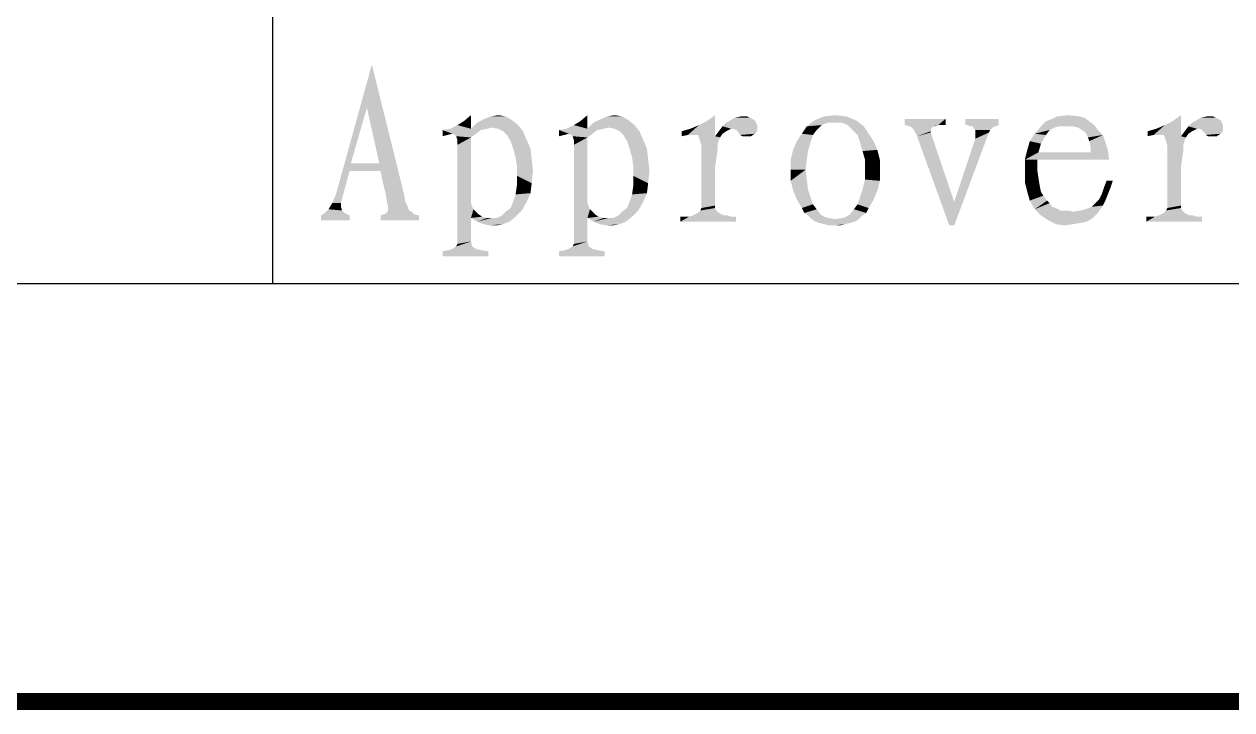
# Model space of a CAD drawing. Header units: millimetres. Extents: x 336 to 634, y 189 to 399.
# Drawn here: x 445.58 to 460.02, y 189.08 to 197.28 of the extents above; entities that cross this region are included whole.
import ezdxf

# ---------------------------------------------------------------- set-up
doc = ezdxf.new("R2010")
doc.units = ezdxf.units.MM

msp = doc.modelspace()

# ---------------------------------------------------------------- linework, layer by layer
at = {"color": 7, "linetype": 'Continuous'}
for p, q in [((448.54993, 194.17685), (448.54993, 255.17685)), ((361.54993, 194.17685), (628.54993, 194.17685))]:
    msp.add_line(p, q, dxfattribs=at)
at = {"color": 3, "linetype": 'Continuous', "const_width": 0.2}
msp.add_lwpolyline([(336.54993, 189.17685), (633.54993, 189.17685)], dxfattribs=at)
at = {"color": 7, "linetype": 'Continuous'}
for points in [[(449.67633, 196.28182), (449.30596, 195.24478), (449.73559, 196.80034)], [(449.82448, 195.61516), (449.67633, 196.28182), (449.73559, 196.80034)], [(449.8393, 195.52627), (449.82448, 195.61516), (449.73559, 196.80034)], [(449.85411, 195.45219), (449.8393, 195.52627), (449.73559, 196.80034)], [(449.86893, 195.37812), (449.85411, 195.45219), (449.73559, 196.80034)], [(449.88374, 195.31886), (449.86893, 195.37812), (449.73559, 196.80034)], [(449.89856, 195.2596), (449.88374, 195.31886), (449.73559, 196.80034)], [(449.89856, 195.2596), (449.73559, 196.80034), (450.12078, 195.24478)], [(449.67633, 196.28182), (449.48374, 195.61516), (449.30596, 195.24478)], [(450.92078, 196.02997), (450.75782, 196.07441), (450.83189, 196.11886)], [(450.83189, 196.11886), (450.92078, 196.19293), (450.92078, 196.02997)], [(451.48374, 196.07441), (450.92078, 196.02997), (450.99485, 196.10404)], [(451.40967, 196.13367), (450.99485, 196.10404), (451.08374, 196.14849)], [(450.99485, 196.10404), (451.40967, 196.13367), (451.48374, 196.07441)], [(451.33559, 196.17812), (451.08374, 196.14849), (451.15782, 196.17812)], [(451.08374, 196.14849), (451.33559, 196.17812), (451.40967, 196.13367)], [(451.15782, 196.17812), (451.2467, 196.19293), (451.33559, 196.17812)], [(452.31337, 196.02997), (452.15041, 196.07441), (452.22448, 196.11886)], [(452.22448, 196.11886), (452.31337, 196.19293), (452.31337, 196.02997)], [(452.87633, 196.07441), (452.31337, 196.02997), (452.38745, 196.10404)], [(452.80226, 196.13367), (452.38745, 196.10404), (452.47633, 196.14849)], [(452.38745, 196.10404), (452.80226, 196.13367), (452.87633, 196.07441)], [(452.72819, 196.17812), (452.47633, 196.14849), (452.55041, 196.17812)], [(452.47633, 196.14849), (452.72819, 196.17812), (452.80226, 196.13367)], [(452.55041, 196.17812), (452.6393, 196.19293), (452.72819, 196.17812)], [(453.51337, 195.9559), (453.73559, 196.11886), (453.8393, 196.19293)], [(453.58745, 195.9559), (453.51337, 195.9559), (453.8393, 196.19293)], [(453.51337, 195.9559), (453.6467, 196.07441), (453.73559, 196.11886)], [(453.63189, 195.9559), (453.58745, 195.9559), (453.8393, 196.19293)], [(453.63189, 195.9559), (453.8393, 196.19293), (453.8393, 195.94108)], [(454.32819, 196.10404), (454.343, 196.07441), (453.92819, 196.0596)], [(454.32819, 196.10404), (453.92819, 196.0596), (453.97263, 196.10404)], [(453.97263, 196.10404), (454.00226, 196.11886), (454.31337, 196.13367)], [(453.97263, 196.10404), (454.31337, 196.13367), (454.32819, 196.10404)], [(454.25411, 196.1633), (454.28374, 196.14849), (454.00226, 196.11886)], [(454.25411, 196.1633), (454.00226, 196.11886), (454.07633, 196.1633)], [(454.28374, 196.14849), (454.31337, 196.13367), (454.00226, 196.11886)], [(454.18004, 196.17812), (454.22448, 196.17812), (454.07633, 196.1633)], [(454.18004, 196.17812), (454.07633, 196.1633), (454.15041, 196.17812)], [(454.07633, 196.1633), (454.22448, 196.17812), (454.25411, 196.1633)], [(455.18745, 196.10404), (454.93559, 196.0596), (455.00967, 196.11886)], [(455.18745, 196.10404), (455.11337, 196.07441), (454.93559, 196.0596)], [(455.48374, 196.14849), (455.00967, 196.11886), (455.06893, 196.14849)], [(455.00967, 196.11886), (455.48374, 196.14849), (455.543, 196.11886)], [(455.00967, 196.11886), (455.543, 196.11886), (455.18745, 196.10404)], [(455.40967, 196.17812), (455.06893, 196.14849), (455.143, 196.17812)], [(455.06893, 196.14849), (455.40967, 196.17812), (455.48374, 196.14849)], [(455.143, 196.17812), (455.27633, 196.19293), (455.40967, 196.17812)], [(455.27633, 196.10404), (455.18745, 196.10404), (455.543, 196.11886)], [(455.35041, 196.10404), (455.27633, 196.10404), (455.543, 196.11886)], [(455.42448, 196.07441), (455.35041, 196.10404), (455.543, 196.11886)], [(455.42448, 196.07441), (455.543, 196.11886), (455.61708, 196.0596)], [(456.59485, 196.14849), (456.10596, 196.07441), (456.10596, 196.14849)], [(456.50596, 196.07441), (456.10596, 196.07441), (456.59485, 196.14849)], [(456.53559, 196.07441), (456.50596, 196.07441), (456.59485, 196.14849)], [(456.53559, 196.07441), (456.59485, 196.14849), (456.59485, 196.07441)], [(457.23189, 196.14849), (456.83189, 196.07441), (456.83189, 196.14849)], [(456.86152, 196.07441), (456.83189, 196.07441), (457.23189, 196.14849)], [(456.86152, 196.07441), (457.23189, 196.14849), (457.23189, 196.07441)], [(458.31337, 196.11886), (458.37263, 196.07441), (457.73559, 196.0596)], [(458.31337, 196.11886), (457.73559, 196.0596), (457.79485, 196.11886)], [(457.79485, 196.11886), (457.86893, 196.14849), (458.25411, 196.1633)], [(457.79485, 196.11886), (458.25411, 196.1633), (458.31337, 196.11886)], [(458.19485, 196.17812), (458.25411, 196.1633), (457.86893, 196.14849)], [(458.19485, 196.17812), (457.86893, 196.14849), (457.92819, 196.17812)], [(457.92819, 196.17812), (458.06152, 196.19293), (458.19485, 196.17812)], [(459.08374, 195.9559), (459.30596, 196.11886), (459.40967, 196.19293)], [(459.15782, 195.9559), (459.08374, 195.9559), (459.40967, 196.19293)], [(459.08374, 195.9559), (459.21708, 196.07441), (459.30596, 196.11886)], [(459.20226, 195.9559), (459.15782, 195.9559), (459.40967, 196.19293)], [(459.20226, 195.9559), (459.40967, 196.19293), (459.40967, 195.94108)], [(459.89856, 196.10404), (459.91337, 196.07441), (459.49856, 196.0596)], [(459.89856, 196.10404), (459.49856, 196.0596), (459.543, 196.10404)], [(459.543, 196.10404), (459.57263, 196.11886), (459.88374, 196.13367)], [(459.543, 196.10404), (459.88374, 196.13367), (459.89856, 196.10404)], [(459.82448, 196.1633), (459.85411, 196.14849), (459.57263, 196.11886)], [(459.82448, 196.1633), (459.57263, 196.11886), (459.6467, 196.1633)], [(459.85411, 196.14849), (459.88374, 196.13367), (459.57263, 196.11886)], [(459.75041, 196.17812), (459.79485, 196.17812), (459.6467, 196.1633)], [(459.75041, 196.17812), (459.6467, 196.1633), (459.72078, 196.17812)], [(459.6467, 196.1633), (459.79485, 196.17812), (459.82448, 196.1633)], [(450.92078, 196.02997), (451.11337, 196.02997), (450.58004, 196.01515)], [(450.92078, 196.02997), (450.58004, 196.01515), (450.66893, 196.02997)], [(450.58004, 196.01515), (451.11337, 196.02997), (451.0393, 196.01515)], [(450.58004, 196.01515), (451.0393, 196.01515), (450.69856, 195.97071)], [(450.58004, 196.01515), (450.69856, 195.97071), (450.6393, 195.9559)], [(450.6393, 195.9559), (450.58004, 195.94108), (450.58004, 196.01515)], [(450.92078, 196.02997), (450.66893, 196.02997), (450.75782, 196.07441)], [(450.69856, 195.97071), (451.0393, 196.01515), (450.98004, 195.97071)], [(450.98004, 195.97071), (450.72819, 195.9559), (450.69856, 195.97071)], [(450.743, 195.94108), (450.72819, 195.9559), (450.98004, 195.97071)], [(450.743, 195.94108), (450.98004, 195.97071), (450.92078, 195.92627)], [(451.48374, 196.07441), (451.17263, 196.04478), (450.92078, 196.02997)], [(450.92078, 196.02997), (451.17263, 196.04478), (451.11337, 196.02997)], [(451.2467, 196.02997), (451.17263, 196.04478), (451.48374, 196.07441)], [(451.30596, 196.00034), (451.2467, 196.02997), (451.48374, 196.07441)], [(451.30596, 196.00034), (451.48374, 196.07441), (451.543, 196.00034)], [(451.543, 196.00034), (451.35041, 195.9559), (451.30596, 196.00034)], [(451.35041, 195.9559), (451.543, 196.00034), (451.58745, 195.89664)], [(451.58745, 195.89664), (451.39485, 195.88182), (451.35041, 195.9559)], [(452.31337, 196.02997), (452.50596, 196.02997), (451.97263, 196.01515)], [(452.31337, 196.02997), (451.97263, 196.01515), (452.06152, 196.02997)], [(451.97263, 196.01515), (452.50596, 196.02997), (452.43189, 196.01515)], [(451.97263, 196.01515), (452.43189, 196.01515), (452.09115, 195.97071)], [(451.97263, 196.01515), (452.09115, 195.97071), (452.03189, 195.9559)], [(452.03189, 195.9559), (451.97263, 195.94108), (451.97263, 196.01515)], [(452.31337, 196.02997), (452.06152, 196.02997), (452.15041, 196.07441)], [(452.09115, 195.97071), (452.43189, 196.01515), (452.37263, 195.97071)], [(452.37263, 195.97071), (452.12078, 195.9559), (452.09115, 195.97071)], [(452.13559, 195.94108), (452.12078, 195.9559), (452.37263, 195.97071)], [(452.13559, 195.94108), (452.37263, 195.97071), (452.31337, 195.92627)], [(452.87633, 196.07441), (452.56522, 196.04478), (452.31337, 196.02997)], [(452.31337, 196.02997), (452.56522, 196.04478), (452.50596, 196.02997)], [(452.6393, 196.02997), (452.56522, 196.04478), (452.87633, 196.07441)], [(452.69856, 196.00034), (452.6393, 196.02997), (452.87633, 196.07441)], [(452.69856, 196.00034), (452.87633, 196.07441), (452.93559, 196.00034)], [(452.93559, 196.00034), (452.743, 195.9559), (452.69856, 196.00034)], [(452.743, 195.9559), (452.93559, 196.00034), (452.98004, 195.89664)], [(452.98004, 195.89664), (452.78745, 195.88182), (452.743, 195.9559)], [(453.51337, 195.9559), (453.4393, 196.00034), (453.543, 196.02997)], [(453.51337, 195.9559), (453.4393, 195.94108), (453.4393, 196.00034)], [(453.51337, 195.9559), (453.543, 196.02997), (453.6467, 196.07441)], [(453.8393, 195.94108), (453.6467, 195.92627), (453.63189, 195.9559)], [(453.97263, 196.00034), (453.92819, 195.97071), (453.8393, 195.94108)], [(453.97263, 196.00034), (453.8393, 195.94108), (453.88374, 196.00034)], [(453.8393, 195.94108), (453.92819, 195.97071), (453.89856, 195.92627)], [(454.03189, 196.02997), (453.88374, 196.00034), (453.92819, 196.0596)], [(454.03189, 196.02997), (454.00226, 196.01515), (453.88374, 196.00034)], [(453.88374, 196.00034), (454.00226, 196.01515), (453.97263, 196.00034)], [(453.92819, 196.0596), (454.343, 196.07441), (454.343, 196.0596)], [(453.92819, 196.0596), (454.343, 196.0596), (454.03189, 196.02997)], [(454.06152, 196.02997), (454.03189, 196.02997), (454.343, 196.0596)], [(454.09115, 196.01515), (454.06152, 196.02997), (454.343, 196.0596)], [(454.10596, 196.00034), (454.09115, 196.01515), (454.343, 196.0596)], [(454.10596, 196.00034), (454.343, 196.0596), (454.343, 196.00034)], [(454.343, 196.00034), (454.12078, 195.98553), (454.10596, 196.00034)], [(454.12078, 195.98553), (454.343, 196.00034), (454.31337, 195.97071)], [(454.31337, 195.97071), (454.13559, 195.9559), (454.12078, 195.98553)], [(454.16522, 195.94108), (454.13559, 195.9559), (454.31337, 195.97071)], [(454.19485, 195.94108), (454.16522, 195.94108), (454.31337, 195.97071)], [(454.22448, 195.94108), (454.19485, 195.94108), (454.31337, 195.97071)], [(454.22448, 195.94108), (454.31337, 195.97071), (454.26893, 195.94108)], [(455.00967, 195.9559), (454.81708, 195.88182), (454.87633, 195.97071)], [(454.81708, 195.88182), (455.00967, 195.9559), (454.98004, 195.86701)], [(455.05411, 196.01515), (454.87633, 195.97071), (454.93559, 196.0596)], [(454.87633, 195.97071), (455.05411, 196.01515), (455.00967, 195.9559)], [(454.93559, 196.0596), (455.11337, 196.07441), (455.05411, 196.01515)], [(455.61708, 196.0596), (455.48374, 196.01515), (455.42448, 196.07441)], [(455.48374, 196.01515), (455.61708, 196.0596), (455.67633, 195.97071)], [(455.67633, 195.97071), (455.543, 195.9559), (455.48374, 196.01515)], [(455.543, 195.9559), (455.67633, 195.97071), (455.73559, 195.88182)], [(455.73559, 195.88182), (455.57263, 195.86701), (455.543, 195.9559)], [(456.50596, 196.07441), (456.16522, 196.0596), (456.10596, 196.07441)], [(456.4467, 196.0596), (456.16522, 196.0596), (456.50596, 196.07441)], [(456.4467, 196.0596), (456.19485, 196.04478), (456.16522, 196.0596)], [(456.19485, 196.04478), (456.4467, 196.0596), (456.43189, 196.04478)], [(456.43189, 196.04478), (456.22448, 196.00034), (456.19485, 196.04478)], [(456.43189, 196.04478), (456.41708, 196.01515), (456.22448, 196.00034)], [(456.22448, 196.00034), (456.41708, 196.01515), (456.41708, 196.00034)], [(456.41708, 196.00034), (456.25411, 195.94108), (456.22448, 196.00034)], [(456.41708, 196.00034), (456.41708, 195.98553), (456.25411, 195.94108)], [(456.25411, 195.94108), (456.41708, 195.98553), (456.69856, 195.1559)], [(456.4467, 196.0596), (456.50596, 196.07441), (456.46152, 196.0596)], [(456.6393, 194.87441), (456.69856, 195.1559), (457.11337, 195.98553)], [(456.6393, 194.87441), (457.11337, 195.98553), (456.69856, 194.87441)], [(456.69856, 195.1559), (456.95041, 195.91145), (457.11337, 195.98553)], [(457.23189, 196.07441), (456.89115, 196.0596), (456.86152, 196.07441)], [(456.92078, 196.0596), (456.89115, 196.0596), (457.23189, 196.07441)], [(456.92078, 196.0596), (457.23189, 196.07441), (457.18745, 196.0596)], [(457.18745, 196.0596), (456.93559, 196.02997), (456.92078, 196.0596)], [(457.18745, 196.0596), (457.15782, 196.04478), (456.93559, 196.02997)], [(456.95041, 196.01515), (456.93559, 196.02997), (457.15782, 196.04478)], [(456.95041, 196.01515), (457.15782, 196.04478), (457.12819, 196.01515)], [(457.12819, 196.01515), (456.95041, 195.98553), (456.95041, 196.01515)], [(456.95041, 195.98553), (457.12819, 196.01515), (457.11337, 195.98553)], [(457.11337, 195.98553), (456.95041, 195.9559), (456.95041, 195.98553)], [(456.95041, 195.91145), (456.95041, 195.9559), (457.11337, 195.98553)], [(457.79485, 195.9559), (457.60226, 195.88182), (457.66152, 195.97071)], [(457.60226, 195.88182), (457.79485, 195.9559), (457.73559, 195.85219)], [(457.89856, 196.04478), (457.66152, 195.97071), (457.73559, 196.0596)], [(457.89856, 196.04478), (457.8393, 196.01515), (457.66152, 195.97071)], [(457.66152, 195.97071), (457.8393, 196.01515), (457.79485, 195.9559)], [(457.95782, 196.0596), (457.73559, 196.0596), (458.37263, 196.07441)], [(457.73559, 196.0596), (457.95782, 196.0596), (457.89856, 196.04478)], [(458.03189, 196.0596), (457.95782, 196.0596), (458.37263, 196.07441)], [(458.10596, 196.0596), (458.03189, 196.0596), (458.37263, 196.07441)], [(458.18004, 196.04478), (458.10596, 196.0596), (458.37263, 196.07441)], [(458.22448, 196.01515), (458.18004, 196.04478), (458.37263, 196.07441)], [(458.22448, 196.01515), (458.37263, 196.07441), (458.41708, 196.01515)], [(458.41708, 196.01515), (458.26893, 195.98553), (458.22448, 196.01515)], [(458.26893, 195.98553), (458.41708, 196.01515), (458.47633, 195.9559)], [(458.47633, 195.9559), (458.29856, 195.92627), (458.26893, 195.98553)], [(458.31337, 195.88182), (458.29856, 195.92627), (458.47633, 195.9559)], [(458.31337, 195.88182), (458.47633, 195.9559), (458.50596, 195.86701)], [(459.08374, 195.9559), (459.00967, 196.00034), (459.11337, 196.02997)], [(459.08374, 195.9559), (459.00967, 195.94108), (459.00967, 196.00034)], [(459.08374, 195.9559), (459.11337, 196.02997), (459.21708, 196.07441)], [(459.40967, 195.94108), (459.21708, 195.92627), (459.20226, 195.9559)], [(459.543, 196.00034), (459.49856, 195.97071), (459.40967, 195.94108)], [(459.543, 196.00034), (459.40967, 195.94108), (459.45411, 196.00034)], [(459.40967, 195.94108), (459.49856, 195.97071), (459.46893, 195.92627)], [(459.60226, 196.02997), (459.45411, 196.00034), (459.49856, 196.0596)], [(459.60226, 196.02997), (459.57263, 196.01515), (459.45411, 196.00034)], [(459.45411, 196.00034), (459.57263, 196.01515), (459.543, 196.00034)], [(459.49856, 196.0596), (459.91337, 196.07441), (459.91337, 196.0596)], [(459.49856, 196.0596), (459.91337, 196.0596), (459.60226, 196.02997)], [(459.63189, 196.02997), (459.60226, 196.02997), (459.91337, 196.0596)], [(459.66152, 196.01515), (459.63189, 196.02997), (459.91337, 196.0596)], [(459.67633, 196.00034), (459.66152, 196.01515), (459.91337, 196.0596)], [(459.67633, 196.00034), (459.91337, 196.0596), (459.91337, 196.00034)], [(459.91337, 196.00034), (459.69115, 195.98553), (459.67633, 196.00034)], [(459.69115, 195.98553), (459.91337, 196.00034), (459.88374, 195.97071)], [(459.88374, 195.97071), (459.70596, 195.9559), (459.69115, 195.98553)], [(459.73559, 195.94108), (459.70596, 195.9559), (459.88374, 195.97071)], [(459.76522, 195.94108), (459.73559, 195.94108), (459.88374, 195.97071)], [(459.79485, 195.94108), (459.76522, 195.94108), (459.88374, 195.97071)], [(459.79485, 195.94108), (459.88374, 195.97071), (459.8393, 195.94108)], [(450.92078, 195.92627), (450.75782, 195.89664), (450.743, 195.94108)], [(450.75782, 195.83738), (450.75782, 195.89664), (450.92078, 195.92627)], [(450.75782, 195.83738), (450.92078, 195.92627), (450.92078, 195.17071)], [(450.92078, 195.17071), (450.75782, 194.65219), (450.75782, 195.83738)], [(451.42448, 195.79293), (451.39485, 195.88182), (451.58745, 195.89664)], [(451.42448, 195.79293), (451.58745, 195.89664), (451.63189, 195.79293)], [(452.31337, 195.92627), (452.15041, 195.89664), (452.13559, 195.94108)], [(452.15041, 195.83738), (452.15041, 195.89664), (452.31337, 195.92627)], [(452.15041, 195.83738), (452.31337, 195.92627), (452.31337, 195.17071)], [(452.31337, 195.17071), (452.15041, 194.65219), (452.15041, 195.83738)], [(452.81708, 195.79293), (452.78745, 195.88182), (452.98004, 195.89664)], [(452.81708, 195.79293), (452.98004, 195.89664), (453.02448, 195.79293)], [(453.89856, 195.92627), (453.6467, 195.92627), (453.8393, 195.94108)], [(453.89856, 195.92627), (453.66152, 195.88182), (453.6467, 195.92627)], [(453.89856, 195.92627), (453.88374, 195.89664), (453.66152, 195.88182)], [(453.66152, 195.88182), (453.88374, 195.89664), (453.86893, 195.83738)], [(453.86893, 195.83738), (453.67633, 195.82256), (453.66152, 195.88182)], [(453.67633, 195.82256), (453.86893, 195.83738), (453.86893, 195.77812)], [(453.86893, 195.77812), (453.67633, 195.08182), (453.67633, 195.82256)], [(454.98004, 195.86701), (454.77263, 195.77812), (454.81708, 195.88182)], [(454.77263, 195.77812), (454.98004, 195.86701), (454.95041, 195.7633)], [(455.57263, 195.86701), (455.73559, 195.88182), (455.78004, 195.77812)], [(455.78004, 195.77812), (455.60226, 195.7633), (455.57263, 195.86701)], [(456.69856, 195.1559), (456.6393, 194.87441), (456.25411, 195.94108)], [(457.73559, 195.85219), (457.57263, 195.77812), (457.60226, 195.88182)], [(457.57263, 195.77812), (457.73559, 195.85219), (457.70596, 195.74849)], [(458.50596, 195.86701), (458.32819, 195.82256), (458.31337, 195.88182)], [(458.32819, 195.82256), (458.50596, 195.86701), (458.53559, 195.77812)], [(458.53559, 195.77812), (458.32819, 195.74849), (458.32819, 195.82256)], [(459.46893, 195.92627), (459.21708, 195.92627), (459.40967, 195.94108)], [(459.46893, 195.92627), (459.23189, 195.88182), (459.21708, 195.92627)], [(459.46893, 195.92627), (459.45411, 195.89664), (459.23189, 195.88182)], [(459.23189, 195.88182), (459.45411, 195.89664), (459.4393, 195.83738)], [(459.4393, 195.83738), (459.2467, 195.82256), (459.23189, 195.88182)], [(459.2467, 195.82256), (459.4393, 195.83738), (459.4393, 195.77812)], [(459.4393, 195.77812), (459.2467, 195.08182), (459.2467, 195.82256)], [(451.63189, 195.79293), (451.45411, 195.68923), (451.42448, 195.79293)], [(451.45411, 195.68923), (451.63189, 195.79293), (451.6467, 195.6596)], [(451.6467, 195.6596), (451.46893, 195.58553), (451.45411, 195.68923)], [(453.02448, 195.79293), (452.8467, 195.68923), (452.81708, 195.79293)], [(452.8467, 195.68923), (453.02448, 195.79293), (453.0393, 195.6596)], [(453.0393, 195.6596), (452.86152, 195.58553), (452.8467, 195.68923)], [(453.86893, 195.77812), (453.85411, 195.67441), (453.67633, 195.08182)], [(453.85411, 195.67441), (453.8393, 195.57071), (453.67633, 195.08182)], [(454.95041, 195.7633), (454.743, 195.6596), (454.77263, 195.77812)], [(454.743, 195.6596), (454.95041, 195.7633), (454.93559, 195.6596)], [(455.63189, 195.6596), (455.60226, 195.7633), (455.78004, 195.77812)], [(455.63189, 195.6596), (455.78004, 195.77812), (455.80967, 195.6596)], [(457.70596, 195.74849), (457.543, 195.6596), (457.57263, 195.77812)], [(457.70596, 195.74849), (458.32819, 195.74849), (457.543, 195.6596)], [(457.69115, 195.6596), (457.543, 195.6596), (458.32819, 195.74849)], [(458.55041, 195.6596), (457.69115, 195.6596), (458.32819, 195.74849)], [(458.32819, 195.74849), (458.53559, 195.77812), (458.55041, 195.6596)], [(459.4393, 195.77812), (459.42448, 195.67441), (459.2467, 195.08182)], [(459.42448, 195.67441), (459.40967, 195.57071), (459.2467, 195.08182)], [(449.26152, 195.14108), (449.30596, 195.24478), (449.46893, 195.52627)], [(449.26152, 195.14108), (449.46893, 195.52627), (449.36522, 195.14108)], [(449.48374, 195.61516), (449.46893, 195.52627), (449.30596, 195.24478)], [(449.48374, 195.61516), (449.82448, 195.61516), (449.46893, 195.52627)], [(449.8393, 195.52627), (449.46893, 195.52627), (449.82448, 195.61516)], [(451.46893, 195.58553), (451.6467, 195.6596), (451.66152, 195.52627)], [(451.66152, 195.52627), (451.46893, 195.46701), (451.46893, 195.58553)], [(451.46893, 195.46701), (451.66152, 195.52627), (451.6467, 195.37812)], [(452.86152, 195.58553), (453.0393, 195.6596), (453.05411, 195.52627)], [(453.05411, 195.52627), (452.86152, 195.46701), (452.86152, 195.58553)], [(452.86152, 195.46701), (453.05411, 195.52627), (453.0393, 195.37812)], [(453.8393, 195.57071), (453.8393, 195.43738), (453.67633, 195.08182)], [(454.93559, 195.6596), (454.743, 195.54108), (454.743, 195.6596)], [(454.743, 195.54108), (454.93559, 195.6596), (454.92078, 195.54108)], [(454.92078, 195.54108), (454.93559, 195.42256), (454.743, 195.40775)], [(454.92078, 195.54108), (454.743, 195.40775), (454.743, 195.54108)], [(455.80967, 195.6596), (455.63189, 195.54108), (455.63189, 195.6596)], [(455.63189, 195.54108), (455.80967, 195.6596), (455.80967, 195.54108)], [(455.80967, 195.54108), (455.63189, 195.42256), (455.63189, 195.54108)], [(455.63189, 195.42256), (455.80967, 195.54108), (455.80967, 195.40775)], [(457.69115, 195.6596), (457.69115, 195.54108), (457.543, 195.52627)], [(457.69115, 195.6596), (457.543, 195.52627), (457.543, 195.6596)], [(457.543, 195.52627), (457.69115, 195.54108), (457.70596, 195.43738)], [(457.70596, 195.43738), (457.543, 195.39293), (457.543, 195.52627)], [(459.40967, 195.57071), (459.40967, 195.43738), (459.2467, 195.08182)], [(451.6467, 195.37812), (451.46893, 195.34849), (451.46893, 195.46701)], [(451.46893, 195.34849), (451.6467, 195.37812), (451.63189, 195.2596)], [(453.0393, 195.37812), (452.86152, 195.34849), (452.86152, 195.46701)], [(452.86152, 195.34849), (453.0393, 195.37812), (453.02448, 195.2596)], [(453.8393, 195.43738), (453.8393, 195.27441), (453.67633, 195.08182)], [(454.743, 195.40775), (454.93559, 195.42256), (454.95041, 195.30404)], [(454.95041, 195.30404), (454.77263, 195.28923), (454.743, 195.40775)], [(455.80967, 195.40775), (455.60226, 195.30404), (455.63189, 195.42256)], [(455.60226, 195.30404), (455.80967, 195.40775), (455.78004, 195.28923)], [(457.543, 195.39293), (457.70596, 195.43738), (457.72078, 195.34849)], [(457.72078, 195.34849), (457.57263, 195.27441), (457.543, 195.39293)], [(458.59485, 195.40775), (458.49115, 195.33367), (458.52078, 195.40775)], [(458.49115, 195.33367), (458.59485, 195.40775), (458.56522, 195.31886)], [(459.40967, 195.43738), (459.40967, 195.27441), (459.2467, 195.08182)], [(450.12078, 195.24478), (449.91337, 195.17071), (449.89856, 195.2596)], [(449.91337, 195.17071), (450.12078, 195.24478), (450.13559, 195.1559)], [(451.42448, 195.1559), (451.45411, 195.24478), (451.63189, 195.2596)], [(451.42448, 195.1559), (451.63189, 195.2596), (451.58745, 195.1559)], [(451.63189, 195.2596), (451.45411, 195.24478), (451.46893, 195.34849)], [(452.81708, 195.1559), (452.8467, 195.24478), (453.02448, 195.2596)], [(452.81708, 195.1559), (453.02448, 195.2596), (452.98004, 195.1559)], [(453.02448, 195.2596), (452.8467, 195.24478), (452.86152, 195.34849)], [(453.8393, 195.27441), (453.8393, 195.11145), (453.67633, 195.08182)], [(454.77263, 195.28923), (454.95041, 195.30404), (454.98004, 195.21516)], [(454.98004, 195.21516), (454.81708, 195.18553), (454.77263, 195.28923)], [(455.78004, 195.28923), (455.57263, 195.21516), (455.60226, 195.30404)], [(455.57263, 195.21516), (455.78004, 195.28923), (455.73559, 195.18553)], [(457.57263, 195.27441), (457.72078, 195.34849), (457.73559, 195.27441)], [(457.73559, 195.27441), (457.60226, 195.17071), (457.57263, 195.27441)], [(457.73559, 195.27441), (457.76522, 195.22997), (457.60226, 195.17071)], [(458.53559, 195.24479), (458.43189, 195.18553), (458.46152, 195.24479)], [(458.43189, 195.18553), (458.53559, 195.24479), (458.50596, 195.17071)], [(458.56522, 195.31886), (458.46152, 195.24479), (458.49115, 195.33367)], [(458.46152, 195.24479), (458.56522, 195.31886), (458.53559, 195.24479)], [(459.40967, 195.27441), (459.40967, 195.11145), (459.2467, 195.08182)], [(449.36522, 195.14108), (449.36522, 195.09664), (449.21708, 195.06701)], [(449.36522, 195.14108), (449.21708, 195.06701), (449.26152, 195.14108)], [(449.21708, 195.06701), (449.36522, 195.09664), (449.38004, 195.05219)], [(450.13559, 195.1559), (449.92819, 195.09664), (449.91337, 195.17071)], [(449.92819, 195.09664), (450.13559, 195.1559), (450.16522, 195.09664)], [(450.16522, 195.09664), (449.92819, 195.05219), (449.92819, 195.09664)], [(449.92819, 195.05219), (450.16522, 195.09664), (450.18004, 195.05219)], [(450.92078, 195.17071), (450.92078, 195.14108), (450.75782, 194.65219)], [(450.92078, 195.14108), (450.93559, 195.09664), (450.75782, 194.65219)], [(450.93559, 195.09664), (450.95041, 195.06701), (450.75782, 194.65219)], [(451.58745, 195.1559), (451.39485, 195.08182), (451.42448, 195.1559)], [(451.39485, 195.08182), (451.58745, 195.1559), (451.52819, 195.05219)], [(452.31337, 195.17071), (452.31337, 195.14108), (452.15041, 194.65219)], [(452.31337, 195.14108), (452.32819, 195.09664), (452.15041, 194.65219)], [(452.32819, 195.09664), (452.343, 195.06701), (452.15041, 194.65219)], [(452.98004, 195.1559), (452.78745, 195.08182), (452.81708, 195.1559)], [(452.78745, 195.08182), (452.98004, 195.1559), (452.92078, 195.05219)], [(453.67633, 195.08182), (453.8393, 195.11145), (453.8393, 195.08182)], [(454.81708, 195.18553), (454.98004, 195.21516), (455.00967, 195.12627)], [(455.00967, 195.12627), (454.87633, 195.08182), (454.81708, 195.18553)], [(454.87633, 195.08182), (455.00967, 195.12627), (455.05411, 195.06701)], [(455.67633, 195.08182), (455.49856, 195.06701), (455.543, 195.12627)], [(455.73559, 195.18553), (455.543, 195.12627), (455.57263, 195.21516)], [(455.543, 195.12627), (455.73559, 195.18553), (455.67633, 195.08182)], [(457.60226, 195.17071), (457.76522, 195.22997), (457.80967, 195.17071)], [(457.80967, 195.17071), (457.66152, 195.06701), (457.60226, 195.17071)], [(457.80967, 195.17071), (457.8393, 195.14108), (457.66152, 195.06701)], [(457.8393, 195.14108), (457.86893, 195.09664), (457.66152, 195.06701)], [(457.86893, 195.09664), (457.91337, 195.08182), (457.66152, 195.06701)], [(458.26893, 195.06701), (458.343, 195.09664), (458.47633, 195.11145)], [(458.26893, 195.06701), (458.47633, 195.11145), (458.4467, 195.06701)], [(458.47633, 195.11145), (458.343, 195.09664), (458.38745, 195.14108)], [(458.50596, 195.17071), (458.38745, 195.14108), (458.43189, 195.18553)], [(458.38745, 195.14108), (458.50596, 195.17071), (458.47633, 195.11145)], [(459.2467, 195.08182), (459.40967, 195.11145), (459.40967, 195.08182)], [(449.40967, 195.02256), (449.12819, 194.99293), (449.17263, 195.02256)], [(449.12819, 194.99293), (449.40967, 195.02256), (449.46893, 194.99293)], [(449.46893, 194.99293), (449.12819, 194.93367), (449.12819, 194.99293)], [(449.12819, 194.93367), (449.46893, 194.99293), (449.46893, 194.93367)], [(449.38004, 195.05219), (449.17263, 195.02256), (449.21708, 195.06701)], [(449.17263, 195.02256), (449.38004, 195.05219), (449.40967, 195.02256)], [(450.2393, 195.00775), (449.8393, 194.99293), (449.88374, 195.00775)], [(449.8393, 194.99293), (450.2393, 195.00775), (450.29856, 194.99293)], [(450.29856, 194.99293), (449.8393, 194.93367), (449.8393, 194.99293)], [(449.8393, 194.93367), (450.29856, 194.99293), (450.29856, 194.93367)], [(449.88374, 195.00775), (449.91337, 195.02256), (450.20967, 195.03738)], [(449.88374, 195.00775), (450.20967, 195.03738), (450.2393, 195.00775)], [(450.18004, 195.05219), (450.20967, 195.03738), (449.91337, 195.02256)], [(450.18004, 195.05219), (449.91337, 195.02256), (449.92819, 195.05219)], [(450.95041, 195.06701), (450.92078, 194.9633), (450.75782, 194.65219)], [(450.92078, 194.9633), (450.92078, 194.68182), (450.75782, 194.65219)], [(450.95041, 195.06701), (450.98004, 195.03738), (450.92078, 194.9633)], [(450.98004, 195.03738), (451.00967, 195.00775), (450.92078, 194.9633)], [(451.00967, 195.00775), (451.05411, 194.97812), (450.92078, 194.9633)], [(450.92078, 194.9633), (451.05411, 194.97812), (451.11337, 194.9633)], [(451.11337, 194.9633), (450.99485, 194.91886), (450.92078, 194.9633)], [(450.99485, 194.91886), (451.23189, 194.9633), (451.45411, 194.97812)], [(450.99485, 194.91886), (451.45411, 194.97812), (451.38004, 194.91886)], [(451.17263, 194.9633), (451.23189, 194.9633), (450.99485, 194.91886)], [(451.11337, 194.9633), (451.17263, 194.9633), (450.99485, 194.91886)], [(451.45411, 194.97812), (451.23189, 194.9633), (451.29115, 194.99293)], [(451.29115, 194.99293), (451.33559, 195.03738), (451.52819, 195.05219)], [(451.29115, 194.99293), (451.52819, 195.05219), (451.45411, 194.97812)], [(451.52819, 195.05219), (451.33559, 195.03738), (451.39485, 195.08182)], [(452.343, 195.06701), (452.31337, 194.9633), (452.15041, 194.65219)], [(452.31337, 194.9633), (452.31337, 194.68182), (452.15041, 194.65219)], [(452.343, 195.06701), (452.37263, 195.03738), (452.31337, 194.9633)], [(452.37263, 195.03738), (452.40226, 195.00775), (452.31337, 194.9633)], [(452.40226, 195.00775), (452.4467, 194.97812), (452.31337, 194.9633)], [(452.31337, 194.9633), (452.4467, 194.97812), (452.50596, 194.9633)], [(452.50596, 194.9633), (452.38745, 194.91886), (452.31337, 194.9633)], [(452.38745, 194.91886), (452.62448, 194.9633), (452.8467, 194.97812)], [(452.38745, 194.91886), (452.8467, 194.97812), (452.77263, 194.91886)], [(452.56522, 194.9633), (452.62448, 194.9633), (452.38745, 194.91886)], [(452.50596, 194.9633), (452.56522, 194.9633), (452.38745, 194.91886)], [(452.8467, 194.97812), (452.62448, 194.9633), (452.68374, 194.99293)], [(452.68374, 194.99293), (452.72819, 195.03738), (452.92078, 195.05219)], [(452.68374, 194.99293), (452.92078, 195.05219), (452.8467, 194.97812)], [(452.92078, 195.05219), (452.72819, 195.03738), (452.78745, 195.08182)], [(454.03189, 194.97812), (454.09115, 194.97812), (453.42448, 194.91886)], [(453.52819, 194.97812), (454.03189, 194.97812), (453.42448, 194.91886)], [(453.48374, 194.97812), (453.52819, 194.97812), (453.42448, 194.91886)], [(453.48374, 194.97812), (453.42448, 194.91886), (453.42448, 194.97812)], [(453.42448, 194.91886), (454.09115, 194.97812), (454.09115, 194.91886)], [(453.943, 194.99293), (453.98745, 194.99293), (453.52819, 194.97812)], [(453.943, 194.99293), (453.52819, 194.97812), (453.57263, 194.99293)], [(453.52819, 194.97812), (453.98745, 194.99293), (454.03189, 194.97812)], [(453.91337, 195.00775), (453.57263, 194.99293), (453.60226, 195.00775)], [(453.57263, 194.99293), (453.91337, 195.00775), (453.943, 194.99293)], [(453.88374, 195.02256), (453.60226, 195.00775), (453.63189, 195.02256)], [(453.60226, 195.00775), (453.88374, 195.02256), (453.91337, 195.00775)], [(453.63189, 195.02256), (453.6467, 195.03738), (453.85411, 195.05219)], [(453.63189, 195.02256), (453.85411, 195.05219), (453.88374, 195.02256)], [(453.85411, 195.05219), (453.6467, 195.03738), (453.66152, 195.05219)], [(453.8393, 195.08182), (453.66152, 195.05219), (453.67633, 195.08182)], [(453.66152, 195.05219), (453.8393, 195.08182), (453.85411, 195.05219)], [(455.05411, 195.06701), (454.90596, 195.02256), (454.87633, 195.08182)], [(454.90596, 195.02256), (455.05411, 195.06701), (455.09856, 195.00775)], [(455.09856, 195.00775), (454.95041, 194.99293), (454.90596, 195.02256)], [(454.95041, 194.99293), (455.09856, 195.00775), (455.143, 194.97812)], [(455.143, 194.97812), (454.99485, 194.94849), (454.95041, 194.99293)], [(455.143, 194.97812), (455.18745, 194.9633), (454.99485, 194.94849)], [(454.99485, 194.94849), (455.18745, 194.9633), (455.27633, 194.94849)], [(455.27633, 194.94849), (455.0393, 194.91886), (454.99485, 194.94849)], [(455.27633, 194.94849), (455.55782, 194.94849), (455.0393, 194.91886)], [(455.0393, 194.91886), (455.55782, 194.94849), (455.51337, 194.91886)], [(455.27633, 194.94849), (455.36522, 194.9633), (455.60226, 194.99293)], [(455.27633, 194.94849), (455.60226, 194.99293), (455.55782, 194.94849)], [(455.36522, 194.9633), (455.40967, 194.97812), (455.60226, 194.99293)], [(455.60226, 194.99293), (455.40967, 194.97812), (455.45411, 195.00775)], [(455.6467, 195.02256), (455.45411, 195.00775), (455.49856, 195.06701)], [(455.45411, 195.00775), (455.6467, 195.02256), (455.60226, 194.99293)], [(455.49856, 195.06701), (455.67633, 195.08182), (455.6467, 195.02256)], [(457.66152, 195.06701), (457.91337, 195.08182), (457.97263, 195.05219)], [(457.97263, 195.05219), (457.73559, 194.99293), (457.66152, 195.06701)], [(458.0467, 195.05219), (458.12078, 195.03738), (457.73559, 194.99293)], [(457.97263, 195.05219), (458.0467, 195.05219), (457.73559, 194.99293)], [(458.12078, 195.03738), (458.41708, 195.02256), (457.73559, 194.99293)], [(457.73559, 194.99293), (458.41708, 195.02256), (458.38745, 194.99293)], [(458.38745, 194.99293), (457.82448, 194.93367), (457.73559, 194.99293)], [(458.38745, 194.99293), (458.35782, 194.9633), (457.82448, 194.93367)], [(457.82448, 194.93367), (458.35782, 194.9633), (458.28374, 194.91886)], [(458.12078, 195.03738), (458.20967, 195.05219), (458.4467, 195.06701)], [(458.12078, 195.03738), (458.4467, 195.06701), (458.41708, 195.02256)], [(458.4467, 195.06701), (458.20967, 195.05219), (458.26893, 195.06701)], [(459.60226, 194.97812), (459.66152, 194.97812), (458.99485, 194.91886)], [(459.09856, 194.97812), (459.60226, 194.97812), (458.99485, 194.91886)], [(459.05411, 194.97812), (459.09856, 194.97812), (458.99485, 194.91886)], [(459.05411, 194.97812), (458.99485, 194.91886), (458.99485, 194.97812)], [(458.99485, 194.91886), (459.66152, 194.97812), (459.66152, 194.91886)], [(459.51337, 194.99293), (459.55782, 194.99293), (459.09856, 194.97812)], [(459.51337, 194.99293), (459.09856, 194.97812), (459.143, 194.99293)], [(459.09856, 194.97812), (459.55782, 194.99293), (459.60226, 194.97812)], [(459.48374, 195.00775), (459.143, 194.99293), (459.17263, 195.00775)], [(459.143, 194.99293), (459.48374, 195.00775), (459.51337, 194.99293)], [(459.45411, 195.02256), (459.17263, 195.00775), (459.20226, 195.02256)], [(459.17263, 195.00775), (459.45411, 195.02256), (459.48374, 195.00775)], [(459.20226, 195.02256), (459.21708, 195.03738), (459.42448, 195.05219)], [(459.20226, 195.02256), (459.42448, 195.05219), (459.45411, 195.02256)], [(459.42448, 195.05219), (459.21708, 195.03738), (459.23189, 195.05219)], [(459.40967, 195.08182), (459.23189, 195.05219), (459.2467, 195.08182)], [(459.23189, 195.05219), (459.40967, 195.08182), (459.42448, 195.05219)], [(451.38004, 194.91886), (451.06893, 194.88923), (450.99485, 194.91886)], [(451.06893, 194.88923), (451.38004, 194.91886), (451.30596, 194.88923)], [(451.30596, 194.88923), (451.143, 194.87441), (451.06893, 194.88923)], [(451.143, 194.87441), (451.30596, 194.88923), (451.23189, 194.87441)], [(452.77263, 194.91886), (452.46152, 194.88923), (452.38745, 194.91886)], [(452.46152, 194.88923), (452.77263, 194.91886), (452.69856, 194.88923)], [(452.69856, 194.88923), (452.53559, 194.87441), (452.46152, 194.88923)], [(452.53559, 194.87441), (452.69856, 194.88923), (452.62448, 194.87441)], [(455.51337, 194.91886), (455.08374, 194.90404), (455.0393, 194.91886)], [(455.08374, 194.90404), (455.51337, 194.91886), (455.45411, 194.90404)], [(455.45411, 194.90404), (455.143, 194.88923), (455.08374, 194.90404)], [(455.143, 194.88923), (455.45411, 194.90404), (455.39485, 194.88923)], [(455.39485, 194.88923), (455.20226, 194.87441), (455.143, 194.88923)], [(455.27633, 194.87441), (455.20226, 194.87441), (455.39485, 194.88923)], [(455.27633, 194.87441), (455.39485, 194.88923), (455.33559, 194.87441)], [(458.28374, 194.91886), (457.91337, 194.88923), (457.82448, 194.93367)], [(458.28374, 194.91886), (458.20967, 194.90404), (457.91337, 194.88923)], [(457.91337, 194.88923), (458.20967, 194.90404), (458.12078, 194.88923)], [(458.12078, 194.88923), (458.01708, 194.87441), (457.91337, 194.88923)], [(450.743, 194.62256), (450.75782, 194.65219), (450.92078, 194.68182)], [(450.743, 194.62256), (450.92078, 194.68182), (450.93559, 194.62256)], [(452.13559, 194.62256), (452.15041, 194.65219), (452.31337, 194.68182)], [(452.13559, 194.62256), (452.31337, 194.68182), (452.32819, 194.62256)], [(451.0393, 194.57812), (450.58004, 194.5633), (450.65411, 194.57812)], [(450.58004, 194.5633), (451.0393, 194.57812), (451.12819, 194.5633)], [(451.12819, 194.5633), (450.58004, 194.50404), (450.58004, 194.5633)], [(450.58004, 194.50404), (451.12819, 194.5633), (451.12819, 194.50404)], [(450.98004, 194.59293), (450.65411, 194.57812), (450.69856, 194.59293)], [(450.65411, 194.57812), (450.98004, 194.59293), (451.0393, 194.57812)], [(450.93559, 194.62256), (450.69856, 194.59293), (450.743, 194.62256)], [(450.69856, 194.59293), (450.93559, 194.62256), (450.98004, 194.59293)], [(452.43189, 194.57812), (451.97263, 194.5633), (452.0467, 194.57812)], [(451.97263, 194.5633), (452.43189, 194.57812), (452.52078, 194.5633)], [(452.52078, 194.5633), (451.97263, 194.50404), (451.97263, 194.5633)], [(451.97263, 194.50404), (452.52078, 194.5633), (452.52078, 194.50404)], [(452.37263, 194.59293), (452.0467, 194.57812), (452.09115, 194.59293)], [(452.0467, 194.57812), (452.37263, 194.59293), (452.43189, 194.57812)], [(452.32819, 194.62256), (452.09115, 194.59293), (452.13559, 194.62256)], [(452.09115, 194.59293), (452.32819, 194.62256), (452.37263, 194.59293)]]:
    msp.add_solid(points, dxfattribs=at)

doc.saveas('drawing.dxf')
